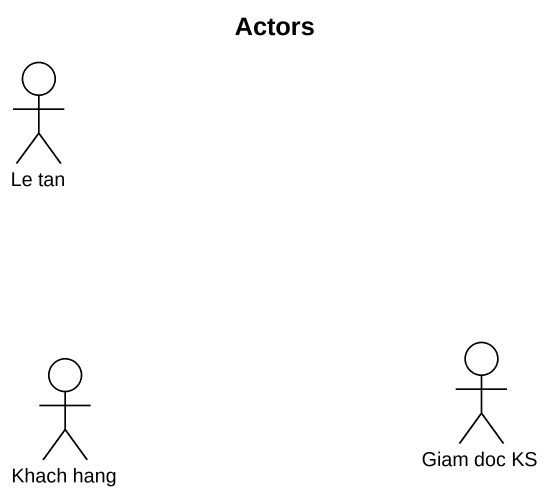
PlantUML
@startuml
title Actors
actor "Le tan" as Le_tan
actor "Giam doc KS" as Giam_doc_KS
actor "Khach hang" as Khach_hang
@enduml
